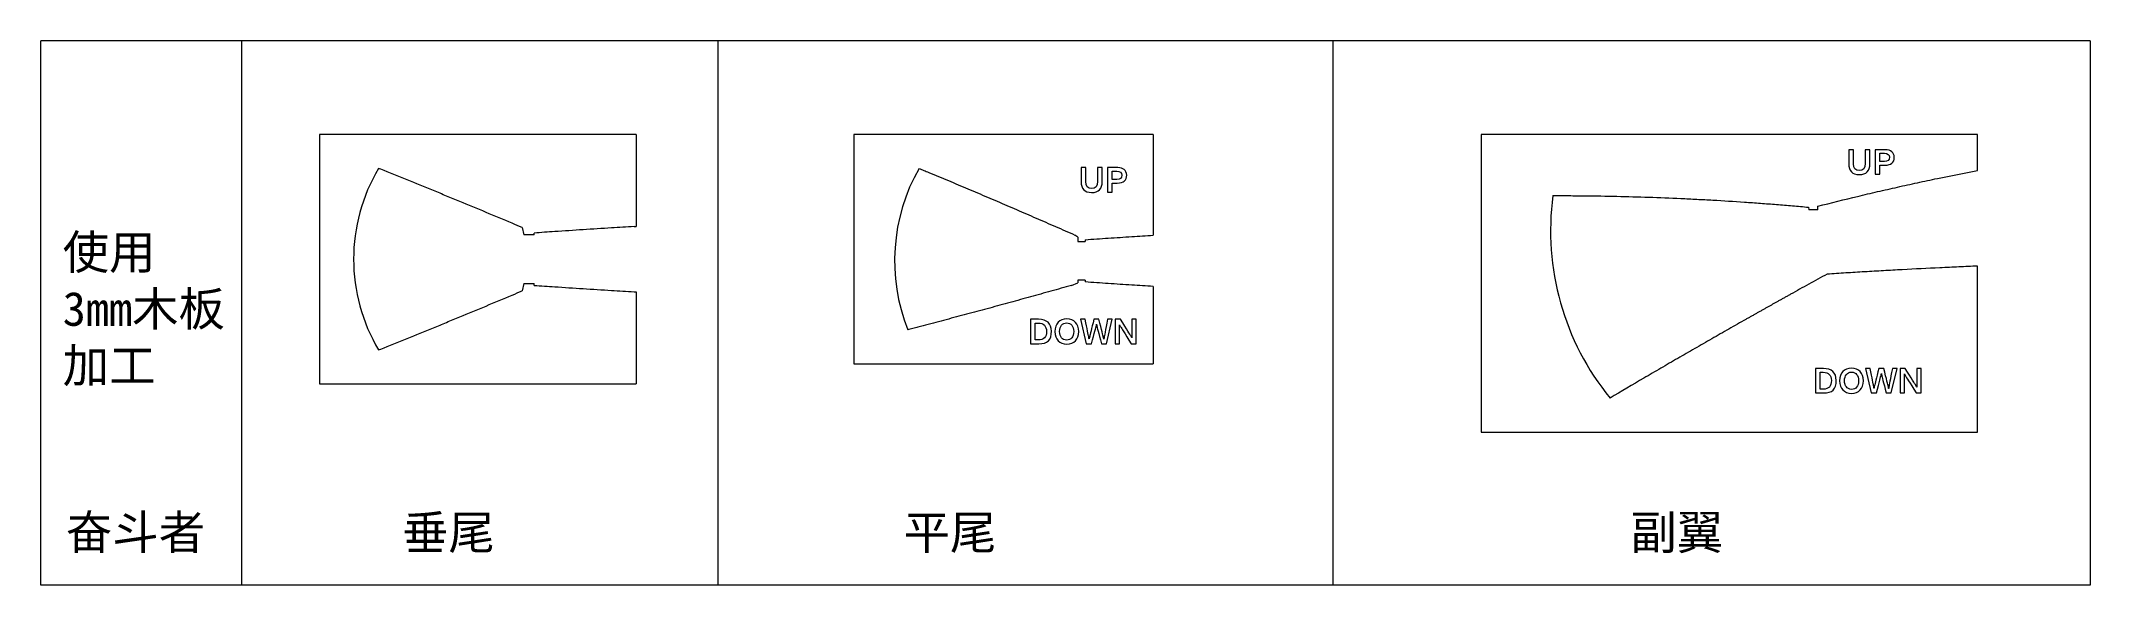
# Model space of a CAD drawing. Header units: millimetres. Extents: x 1501 to 2103, y 1301 to 1461.
import ezdxf

# ---------------------------------------------------------------- set-up
doc = ezdxf.new("R2010")
doc.units = ezdxf.units.MM
doc.layers.add('1粗实线', color=255, linetype='Continuous', lineweight=50)
doc.styles.get("Standard").update_dxf_attribs({"font": 'txt', "bigfont": 'gbcbig.shx'})

msp = doc.modelspace()

# ---------------------------------------------------------------- linework, layer by layer
at = {"color": 0, "linetype": 'Continuous', "lineweight": 18}
for p, q in [((2070.14, 1433.71), (1924.14, 1433.71)), ((1924.14, 1433.71), (1924.14, 1346.15)), ((2070.14, 1423.09), (2070.14, 1433.71)), ((2070.14, 1346.15), (2070.14, 1395)), ((1924.14, 1346.15), (2070.14, 1346.15))]:
    msp.add_line(p, q, dxfattribs=at)
for points, knots in [([(2023.19, 1412.58), (2027.07, 1413.58), (2030.97, 1414.55), (2036.81, 1415.95), (2038.77, 1416.42), (2042.67, 1417.32), (2044.63, 1417.77), (2048.54, 1418.65), (2050.5, 1419.08), (2054.42, 1419.93), (2056.38, 1420.34), (2062.27, 1421.56), (2066.21, 1422.34), (2070.14, 1423.09)], [0, 0, 0, 0, 0.25, 0.25, 0.375, 0.375, 0.5, 0.5, 0.625, 0.625, 0.75, 0.75, 1, 1, 1, 1]), ([(2070.14, 1395), (2068.3, 1394.92), (2066.45, 1394.83), (2062.76, 1394.66), (2060.92, 1394.57), (2055.38, 1394.3), (2051.69, 1394.11), (2046.15, 1393.81), (2044.31, 1393.71), (2040.62, 1393.5), (2038.77, 1393.4), (2035.08, 1393.18), (2033.24, 1393.07), (2029.55, 1392.85), (2027.71, 1392.73), (2025.86, 1392.61)], [0, 0, 0, 0, 0.125, 0.125, 0.25, 0.25, 0.5, 0.5, 0.625, 0.625, 0.75, 0.75, 0.875, 0.875, 1, 1, 1, 1])]:
    msp.add_open_spline(points, degree=3, knots=knots, dxfattribs=at)
at = {"layer": '1粗实线', "lineweight": 18}
for p, q in [((1500.69, 1301.19), (1500.69, 1461.19)), ((2103.19, 1461.19), (1500.69, 1461.19)), ((2103.19, 1461.19), (2103.19, 1301.19)), ((1675.71, 1433.71), (1582.61, 1433.71)), ((1582.61, 1433.71), (1582.61, 1360.31)), ((1675.71, 1433.71), (1675.71, 1406.62)), ((1827.71, 1433.71), (1739.71, 1433.71)), ((1739.71, 1433.71), (1739.71, 1366.27)), ((1827.71, 1433.71), (1827.71, 1404.06)), ((2020.37, 1412.3), (2020.5, 1411.57)), ((2023.19, 1411.57), (2020.5, 1411.57)), ((2023.19, 1411.57), (2023.19, 1412.62)), ((2023.19, 1411.57), (2023.19, 1412.58)), ((2023.19, 1411.57), (2023.19, 1411.57)), ((1642.16, 1406.34), (1642.66, 1404.19)), ((1645.71, 1404.19), (1642.66, 1404.19)), ((1645.71, 1404.19), (1645.71, 1404.7)), ((1675.09, 1406.58), (1675.71, 1406.62)), ((1805.61, 1403.53), (1804.71, 1404.11)), ((1805.61, 1403.53), (1805.61, 1402.19)), ((1805.61, 1402.19), (1807.71, 1402.19)), ((1807.71, 1402.74), (1807.71, 1402.19)), ((1642.66, 1389.83), (1642.16, 1387.68)), ((1642.66, 1389.83), (1645.71, 1389.83)), ((1645.71, 1389.32), (1645.71, 1389.83)), ((1675.09, 1387.44), (1675.71, 1387.4)), ((1675.71, 1387.4), (1675.71, 1360.31)), ((1803.67, 1389.3), (1805.61, 1390.05)), ((1807.71, 1390.87), (1805.61, 1390.87)), ((1805.61, 1390.87), (1805.61, 1390.05)), ((1807.71, 1390.87), (1807.71, 1390.32)), ((1827.71, 1389), (1827.71, 1366.27)), ((1739.71, 1366.27), (1827.71, 1366.27)), ((1582.61, 1360.31), (1675.71, 1360.31)), ((2103.19, 1301.19), (1500.69, 1301.19))]:
    msp.add_line(p, q, dxfattribs=at)
at = {"layer": '1粗实线', "color": 3, "lineweight": 18}
for p, q in [((1559.69, 1461.19), (1559.69, 1301.19)), ((1699.69, 1461.19), (1699.69, 1301.19)), ((1880.52, 1461.19), (1880.52, 1301.19))]:
    msp.add_line(p, q, dxfattribs=at)
at = {"layer": '1粗实线', "lineweight": 18}
for centre, radius, start, end in [((1644.71, 1397.01), 52.1, 149.17598, 210.82402), ((1806.71, 1396.53), 55.02, 150.40017, 201.59983), ((2022.19, 1405.25), 77.62, 172.2557, 219.23084)]:
    msp.add_arc(centre, radius, start, end, dxfattribs=at)
at = {"layer": '1粗实线', "color": 1, "lineweight": 18}
for points, knots in [([(2032.24, 1425.11), (2032.24, 1425.11), (2032.24, 1429.22), (2032.24, 1429.22), (2032.24, 1429.22), (2033.61, 1429.22), (2033.61, 1429.22), (2033.61, 1429.22), (2033.61, 1425.1), (2033.61, 1425.1), (2033.62, 1423.76), (2034.21, 1423.08), (2035.36, 1423.07), (2036.52, 1423.07), (2037.1, 1423.75), (2037.1, 1425.12), (2037.1, 1425.12), (2037.1, 1429.22), (2037.1, 1429.22), (2037.1, 1429.22), (2038.47, 1429.22), (2038.47, 1429.22), (2038.47, 1429.22), (2038.47, 1425.15), (2038.47, 1425.15), (2038.47, 1422.97), (2037.42, 1421.89), (2035.31, 1421.89), (2033.27, 1421.89), (2032.25, 1422.97), (2032.24, 1425.11)], [0, 0, 0, 0, 1, 1, 1, 2, 2, 2, 3, 3, 3, 4, 4, 4, 5, 5, 5, 6, 6, 6, 7, 7, 7, 8, 8, 8, 9, 9, 9, 10, 10, 10, 10]), ([(2042.88, 1424.67), (2042.88, 1424.67), (2041.37, 1424.67), (2041.37, 1424.67), (2041.37, 1424.67), (2041.37, 1422.01), (2041.37, 1422.01), (2041.37, 1422.01), (2040, 1422.01), (2040, 1422.01), (2040, 1422.01), (2040, 1429.22), (2040, 1429.22), (2040, 1429.22), (2043, 1429.22), (2043, 1429.22), (2044.68, 1429.17), (2045.57, 1428.43), (2045.65, 1427), (2045.64, 1425.45), (2044.72, 1424.68), (2042.88, 1424.67)], [0, 0, 0, 0, 1, 1, 1, 2, 2, 2, 3, 3, 3, 4, 4, 4, 5, 5, 5, 6, 6, 6, 7, 7, 7, 7]), ([(2042.75, 1428.16), (2042.75, 1428.16), (2041.37, 1428.16), (2041.37, 1428.16), (2041.37, 1428.16), (2041.37, 1425.72), (2041.37, 1425.72), (2041.37, 1425.72), (2042.75, 1425.72), (2042.75, 1425.72), (2043.72, 1425.73), (2044.21, 1426.15), (2044.22, 1426.97), (2044.18, 1427.74), (2043.69, 1428.13), (2042.75, 1428.16)], [0, 0, 0, 0, 1, 1, 1, 2, 2, 2, 3, 3, 3, 4, 4, 4, 5, 5, 5, 5]), ([(1806.53, 1419.85), (1806.53, 1419.85), (1806.53, 1423.96), (1806.53, 1423.96), (1806.53, 1423.96), (1807.9, 1423.96), (1807.9, 1423.96), (1807.9, 1423.96), (1807.9, 1419.84), (1807.9, 1419.84), (1807.91, 1418.49), (1808.5, 1417.81), (1809.66, 1417.8), (1810.81, 1417.8), (1811.39, 1418.49), (1811.39, 1419.86), (1811.39, 1419.86), (1811.39, 1423.96), (1811.39, 1423.96), (1811.39, 1423.96), (1812.76, 1423.96), (1812.76, 1423.96), (1812.76, 1423.96), (1812.76, 1419.88), (1812.76, 1419.88), (1812.76, 1417.71), (1811.71, 1416.62), (1809.6, 1416.62), (1807.56, 1416.63), (1806.54, 1417.7), (1806.53, 1419.85)], [0, 0, 0, 0, 1, 1, 1, 2, 2, 2, 3, 3, 3, 4, 4, 4, 5, 5, 5, 6, 6, 6, 7, 7, 7, 8, 8, 8, 9, 9, 9, 10, 10, 10, 10]), ([(1817.17, 1419.41), (1817.17, 1419.41), (1815.66, 1419.41), (1815.66, 1419.41), (1815.66, 1419.41), (1815.66, 1416.74), (1815.66, 1416.74), (1815.66, 1416.74), (1814.29, 1416.74), (1814.29, 1416.74), (1814.29, 1416.74), (1814.29, 1423.96), (1814.29, 1423.96), (1814.29, 1423.96), (1817.29, 1423.96), (1817.29, 1423.96), (1818.97, 1423.91), (1819.86, 1423.17), (1819.94, 1421.74), (1819.93, 1420.19), (1819.01, 1419.41), (1817.17, 1419.41)], [0, 0, 0, 0, 1, 1, 1, 2, 2, 2, 3, 3, 3, 4, 4, 4, 5, 5, 5, 6, 6, 6, 7, 7, 7, 7]), ([(1817.04, 1422.89), (1817.04, 1422.89), (1815.66, 1422.89), (1815.66, 1422.89), (1815.66, 1422.89), (1815.66, 1420.46), (1815.66, 1420.46), (1815.66, 1420.46), (1817.04, 1420.46), (1817.04, 1420.46), (1818.01, 1420.47), (1818.5, 1420.88), (1818.51, 1421.7), (1818.48, 1422.47), (1817.98, 1422.87), (1817.04, 1422.89)], [0, 0, 0, 0, 1, 1, 1, 2, 2, 2, 3, 3, 3, 4, 4, 4, 5, 5, 5, 5]), ([(1794.06, 1372.14), (1794.06, 1372.14), (1791.68, 1372.14), (1791.68, 1372.14), (1791.68, 1372.14), (1791.68, 1379.35), (1791.68, 1379.35), (1791.68, 1379.35), (1793.99, 1379.35), (1793.99, 1379.35), (1796.48, 1379.31), (1797.74, 1378.14), (1797.79, 1375.83), (1797.86, 1373.3), (1796.61, 1372.07), (1794.06, 1372.14)], [0, 0, 0, 0, 1, 1, 1, 2, 2, 2, 3, 3, 3, 4, 4, 4, 5, 5, 5, 5]), ([(1793.96, 1378.23), (1793.96, 1378.23), (1793.04, 1378.23), (1793.04, 1378.23), (1793.04, 1378.23), (1793.04, 1373.26), (1793.04, 1373.26), (1793.04, 1373.26), (1793.96, 1373.26), (1793.96, 1373.26), (1795.56, 1373.25), (1796.36, 1374.1), (1796.36, 1375.8), (1796.32, 1377.39), (1795.52, 1378.2), (1793.96, 1378.23)], [0, 0, 0, 0, 1, 1, 1, 2, 2, 2, 3, 3, 3, 4, 4, 4, 5, 5, 5, 5]), ([(1802.33, 1379.46), (1804.51, 1379.32), (1805.68, 1378.08), (1805.84, 1375.73), (1805.72, 1373.37), (1804.55, 1372.13), (1802.31, 1372.01), (1800.08, 1372.15), (1798.91, 1373.39), (1798.78, 1375.72), (1798.9, 1378.11), (1800.08, 1379.35), (1802.33, 1379.46)], [0, 0, 0, 0, 1, 1, 1, 2, 2, 2, 3, 3, 3, 4, 4, 4, 4]), ([(1802.26, 1373.2), (1803.6, 1373.25), (1804.3, 1374.09), (1804.35, 1375.72), (1804.29, 1377.35), (1803.6, 1378.21), (1802.28, 1378.29), (1800.97, 1378.19), (1800.28, 1377.33), (1800.2, 1375.73), (1800.26, 1374.13), (1800.95, 1373.29), (1802.26, 1373.2)], [0, 0, 0, 0, 1, 1, 1, 2, 2, 2, 3, 3, 3, 4, 4, 4, 4]), ([(1806.36, 1379.35), (1806.36, 1379.35), (1807.76, 1379.35), (1807.76, 1379.35), (1808.34, 1376.42), (1808.67, 1374.74), (1808.76, 1374.29), (1808.76, 1374.26), (1808.78, 1374.18), (1808.79, 1374.07), (1808.83, 1373.79), (1808.86, 1373.61), (1808.86, 1373.55), (1808.86, 1373.55), (1808.91, 1373.55), (1808.91, 1373.55), (1808.95, 1373.8), (1809, 1374.06), (1809.07, 1374.33), (1809.18, 1374.8), (1809.59, 1376.47), (1810.29, 1379.35), (1810.29, 1379.35), (1811.77, 1379.35), (1811.77, 1379.35), (1812.58, 1376.11), (1813.01, 1374.39), (1813.05, 1374.19), (1813.11, 1373.96), (1813.15, 1373.72), (1813.18, 1373.49), (1813.18, 1373.49), (1813.2, 1373.49), (1813.2, 1373.49), (1813.21, 1373.53), (1813.23, 1373.68), (1813.27, 1373.92), (1813.28, 1374.04), (1813.29, 1374.12), (1813.3, 1374.16), (1813.34, 1374.33), (1813.66, 1376.06), (1814.29, 1379.35), (1814.29, 1379.35), (1815.68, 1379.35), (1815.68, 1379.35), (1815.68, 1379.35), (1813.97, 1372.14), (1813.97, 1372.14), (1813.97, 1372.14), (1812.48, 1372.14), (1812.48, 1372.14), (1811.65, 1375.38), (1811.22, 1377.08), (1811.18, 1377.24), (1811.14, 1377.42), (1811.11, 1377.64), (1811.09, 1377.89), (1811.09, 1377.89), (1811.06, 1377.89), (1811.06, 1377.89), (1811.05, 1377.68), (1811.01, 1377.47), (1810.95, 1377.25), (1810.92, 1377.11), (1810.47, 1375.4), (1809.61, 1372.14), (1809.61, 1372.14), (1808.05, 1372.14), (1808.05, 1372.14), (1808.05, 1372.14), (1806.36, 1379.35), (1806.36, 1379.35)], [0, 0, 0, 0, 1, 1, 1, 2, 2, 2, 3, 3, 3, 4, 4, 4, 5, 5, 5, 6, 6, 6, 7, 7, 7, 8, 8, 8, 9, 9, 9, 10, 10, 10, 11, 11, 11, 12, 12, 12, 13, 13, 13, 14, 14, 14, 15, 15, 15, 16, 16, 16, 17, 17, 17, 18, 18, 18, 19, 19, 19, 20, 20, 20, 21, 21, 21, 22, 22, 22, 23, 23, 23, 24, 24, 24, 24]), ([(1822.75, 1372.14), (1822.75, 1372.14), (1821.3, 1372.14), (1821.3, 1372.14), (1819.35, 1375.25), (1818.34, 1376.87), (1818.25, 1377.02), (1818.11, 1377.23), (1817.98, 1377.47), (1817.85, 1377.72), (1817.85, 1377.72), (1817.83, 1377.72), (1817.83, 1377.72), (1817.85, 1377.48), (1817.86, 1377.07), (1817.86, 1376.5), (1817.86, 1376.5), (1817.86, 1372.14), (1817.86, 1372.14), (1817.86, 1372.14), (1816.55, 1372.14), (1816.55, 1372.14), (1816.55, 1372.14), (1816.55, 1379.35), (1816.55, 1379.35), (1816.55, 1379.35), (1818.1, 1379.35), (1818.1, 1379.35), (1819.99, 1376.31), (1820.98, 1374.73), (1821.05, 1374.6), (1821.28, 1374.2), (1821.42, 1373.96), (1821.46, 1373.87), (1821.46, 1373.87), (1821.48, 1373.87), (1821.48, 1373.87), (1821.47, 1374.28), (1821.46, 1374.64), (1821.46, 1374.93), (1821.46, 1374.93), (1821.46, 1379.35), (1821.46, 1379.35), (1821.46, 1379.35), (1822.75, 1379.35), (1822.75, 1379.35), (1822.75, 1379.35), (1822.75, 1372.14), (1822.75, 1372.14)], [0, 0, 0, 0, 1, 1, 1, 2, 2, 2, 3, 3, 3, 4, 4, 4, 5, 5, 5, 6, 6, 6, 7, 7, 7, 8, 8, 8, 9, 9, 9, 10, 10, 10, 11, 11, 11, 12, 12, 12, 13, 13, 13, 14, 14, 14, 15, 15, 15, 16, 16, 16, 16]), ([(2024.84, 1357.67), (2024.84, 1357.67), (2022.46, 1357.67), (2022.46, 1357.67), (2022.46, 1357.67), (2022.46, 1364.88), (2022.46, 1364.88), (2022.46, 1364.88), (2024.78, 1364.88), (2024.78, 1364.88), (2027.26, 1364.84), (2028.53, 1363.67), (2028.57, 1361.36), (2028.64, 1358.83), (2027.4, 1357.6), (2024.84, 1357.67)], [0, 0, 0, 0, 1, 1, 1, 2, 2, 2, 3, 3, 3, 4, 4, 4, 5, 5, 5, 5]), ([(2024.74, 1363.76), (2024.74, 1363.76), (2023.83, 1363.76), (2023.83, 1363.76), (2023.83, 1363.76), (2023.83, 1358.79), (2023.83, 1358.79), (2023.83, 1358.79), (2024.74, 1358.79), (2024.74, 1358.79), (2026.35, 1358.78), (2027.15, 1359.63), (2027.14, 1361.33), (2027.1, 1362.92), (2026.3, 1363.73), (2024.74, 1363.76)], [0, 0, 0, 0, 1, 1, 1, 2, 2, 2, 3, 3, 3, 4, 4, 4, 5, 5, 5, 5]), ([(2033.11, 1364.99), (2035.3, 1364.86), (2036.47, 1363.61), (2036.62, 1361.26), (2036.51, 1358.9), (2035.33, 1357.66), (2033.1, 1357.54), (2030.87, 1357.68), (2029.69, 1358.92), (2029.57, 1361.25), (2029.68, 1363.64), (2030.86, 1364.88), (2033.11, 1364.99)], [0, 0, 0, 0, 1, 1, 1, 2, 2, 2, 3, 3, 3, 4, 4, 4, 4]), ([(2033.04, 1358.73), (2034.39, 1358.78), (2035.09, 1359.62), (2035.13, 1361.25), (2035.08, 1362.89), (2034.39, 1363.74), (2033.07, 1363.82), (2031.76, 1363.72), (2031.07, 1362.87), (2030.99, 1361.26), (2031.05, 1359.67), (2031.73, 1358.82), (2033.04, 1358.73)], [0, 0, 0, 0, 1, 1, 1, 2, 2, 2, 3, 3, 3, 4, 4, 4, 4]), ([(2037.14, 1364.88), (2037.14, 1364.88), (2038.55, 1364.88), (2038.55, 1364.88), (2039.12, 1361.96), (2039.46, 1360.27), (2039.54, 1359.82), (2039.55, 1359.79), (2039.56, 1359.71), (2039.58, 1359.6), (2039.62, 1359.32), (2039.64, 1359.15), (2039.65, 1359.08), (2039.65, 1359.08), (2039.69, 1359.08), (2039.69, 1359.08), (2039.73, 1359.33), (2039.79, 1359.59), (2039.85, 1359.86), (2039.97, 1360.33), (2040.38, 1362), (2041.08, 1364.88), (2041.08, 1364.88), (2042.55, 1364.88), (2042.55, 1364.88), (2043.36, 1361.65), (2043.79, 1359.93), (2043.84, 1359.73), (2043.9, 1359.49), (2043.94, 1359.26), (2043.96, 1359.02), (2043.96, 1359.02), (2043.99, 1359.02), (2043.99, 1359.02), (2043.99, 1359.07), (2044.02, 1359.21), (2044.05, 1359.45), (2044.07, 1359.57), (2044.08, 1359.65), (2044.09, 1359.69), (2044.12, 1359.86), (2044.45, 1361.59), (2045.07, 1364.88), (2045.07, 1364.88), (2046.47, 1364.88), (2046.47, 1364.88), (2046.47, 1364.88), (2044.76, 1357.67), (2044.76, 1357.67), (2044.76, 1357.67), (2043.27, 1357.67), (2043.27, 1357.67), (2042.44, 1360.91), (2042, 1362.61), (2041.97, 1362.77), (2041.93, 1362.96), (2041.9, 1363.17), (2041.87, 1363.42), (2041.87, 1363.42), (2041.85, 1363.42), (2041.85, 1363.42), (2041.83, 1363.22), (2041.8, 1363), (2041.74, 1362.79), (2041.7, 1362.64), (2041.25, 1360.93), (2040.39, 1357.67), (2040.39, 1357.67), (2038.84, 1357.67), (2038.84, 1357.67), (2038.84, 1357.67), (2037.14, 1364.88), (2037.14, 1364.88)], [0, 0, 0, 0, 1, 1, 1, 2, 2, 2, 3, 3, 3, 4, 4, 4, 5, 5, 5, 6, 6, 6, 7, 7, 7, 8, 8, 8, 9, 9, 9, 10, 10, 10, 11, 11, 11, 12, 12, 12, 13, 13, 13, 14, 14, 14, 15, 15, 15, 16, 16, 16, 17, 17, 17, 18, 18, 18, 19, 19, 19, 20, 20, 20, 21, 21, 21, 22, 22, 22, 23, 23, 23, 24, 24, 24, 24]), ([(2053.54, 1357.67), (2053.54, 1357.67), (2052.08, 1357.67), (2052.08, 1357.67), (2050.14, 1360.78), (2049.12, 1362.41), (2049.03, 1362.55), (2048.9, 1362.77), (2048.77, 1363), (2048.64, 1363.25), (2048.64, 1363.25), (2048.62, 1363.25), (2048.62, 1363.25), (2048.64, 1363.01), (2048.65, 1362.6), (2048.65, 1362.03), (2048.65, 1362.03), (2048.65, 1357.67), (2048.65, 1357.67), (2048.65, 1357.67), (2047.34, 1357.67), (2047.34, 1357.67), (2047.34, 1357.67), (2047.34, 1364.88), (2047.34, 1364.88), (2047.34, 1364.88), (2048.88, 1364.88), (2048.88, 1364.88), (2050.78, 1361.85), (2051.76, 1360.26), (2051.84, 1360.13), (2052.07, 1359.73), (2052.2, 1359.49), (2052.24, 1359.4), (2052.24, 1359.4), (2052.27, 1359.4), (2052.27, 1359.4), (2052.25, 1359.82), (2052.24, 1360.17), (2052.24, 1360.47), (2052.24, 1360.47), (2052.24, 1364.88), (2052.24, 1364.88), (2052.24, 1364.88), (2053.54, 1364.88), (2053.54, 1364.88), (2053.54, 1364.88), (2053.54, 1357.67), (2053.54, 1357.67)], [0, 0, 0, 0, 1, 1, 1, 2, 2, 2, 3, 3, 3, 4, 4, 4, 5, 5, 5, 6, 6, 6, 7, 7, 7, 8, 8, 8, 9, 9, 9, 10, 10, 10, 11, 11, 11, 12, 12, 12, 13, 13, 13, 14, 14, 14, 15, 15, 15, 16, 16, 16, 16])]:
    msp.add_open_spline(points, degree=3, knots=knots, dxfattribs=at)
at = {"layer": '1粗实线', "lineweight": 18}
for points, degree, knots in [([(1642.16, 1406.34), (1641.2, 1406.75), (1637.66, 1408.23), (1631.55, 1410.79), (1625.11, 1413.46), (1619.96, 1415.59), (1614.8, 1417.7), (1608.35, 1420.33), (1602.97, 1422.5), (1600.17, 1423.62), (1599.96, 1423.71)], 3, [0, 0, 0, 0, 0.068907, 0.252179, 0.43545, 0.527086, 0.618722, 0.801994, 0.985266, 1, 1, 1, 1]), ([(1758.86, 1423.71), (1759.1, 1423.61), (1759.34, 1423.51), (1759.82, 1423.31), (1760.06, 1423.21), (1760.78, 1422.92), (1762.22, 1422.32), (1763.66, 1421.72), (1765.58, 1420.92), (1766.54, 1420.52), (1768.45, 1419.72), (1769.41, 1419.32), (1771.33, 1418.51), (1772.28, 1418.11), (1774.2, 1417.3), (1775.15, 1416.89), (1778.02, 1415.68), (1779.93, 1414.86), (1782.8, 1413.64), (1783.75, 1413.23), (1785.66, 1412.41), (1786.62, 1412), (1788.52, 1411.17), (1789.48, 1410.76), (1791.38, 1409.93), (1792.34, 1409.52), (1795.19, 1408.28), (1797.1, 1407.45), (1800.9, 1405.78), (1802.81, 1404.95), (1804.71, 1404.11)], 3, [0, 0, 0, 0, 0.015625, 0.015625, 0.03125, 0.03125, 0.0625, 0.125, 0.125, 0.1875, 0.1875, 0.25, 0.25, 0.3125, 0.3125, 0.375, 0.375, 0.5, 0.5, 0.5625, 0.5625, 0.625, 0.625, 0.6875, 0.6875, 0.75, 0.75, 0.875, 0.875, 1, 1, 1, 1]), ([(1945.27, 1415.71), (1945.67, 1415.71), (1946.06, 1415.71), (1946.84, 1415.71), (1947.23, 1415.7), (1948.41, 1415.7), (1949.19, 1415.7), (1950.76, 1415.69), (1951.54, 1415.69), (1953.11, 1415.68), (1953.89, 1415.67), (1957.81, 1415.63), (1960.94, 1415.58), (1967.21, 1415.44), (1970.34, 1415.35), (1976.6, 1415.14), (1979.73, 1415.01), (1984.43, 1414.8), (1985.99, 1414.72), (1989.12, 1414.56), (1990.69, 1414.48), (1995.38, 1414.21), (1998.5, 1414.02), (2003.19, 1413.7), (2004.76, 1413.58), (2007.88, 1413.35), (2009.44, 1413.23), (2012.56, 1412.98), (2014.13, 1412.85), (2017.25, 1412.58), (2018.81, 1412.45), (2020.37, 1412.3)], 3, [0, 0, 0, 0, 0.015625, 0.015625, 0.03125, 0.03125, 0.0625, 0.0625, 0.09375, 0.09375, 0.125, 0.125, 0.25, 0.25, 0.375, 0.375, 0.5, 0.5, 0.5625, 0.5625, 0.625, 0.625, 0.75, 0.75, 0.8125, 0.8125, 0.875, 0.875, 0.9375, 0.9375, 1, 1, 1, 1]), ([(1675.09, 1406.58), (1672.88, 1406.45), (1667.88, 1406.16), (1660.1, 1405.67), (1652.52, 1405.17), (1647.72, 1404.84), (1645.71, 1404.7)], 3, [0, 0, 0, 0, 0.226105, 0.510125, 0.794145, 1, 1, 1, 1]), ([(1807.71, 1402.74), (1809.98, 1402.9), (1814.55, 1403.21), (1821.22, 1403.65), (1825.61, 1403.93), (1827.71, 1404.06)], 3, [0, 0, 0, 0, 0.3251015, 0.652614, 0.9523954, 0.9523954, 0.9523954, 0.9523954]), ([(2025.86, 1392.61), (2024.07, 1391.63), (2022.28, 1390.64), (2018.71, 1388.67), (2016.92, 1387.67), (2015.13, 1386.68)], 3, [0, 0, 0, 0, 0.5, 0.5, 1, 1, 1, 1]), ([(1599.96, 1370.31), (1600.17, 1370.4), (1602.97, 1371.52), (1608.35, 1373.69), (1614.8, 1376.32), (1619.96, 1378.44), (1625.11, 1380.56), (1631.55, 1383.23), (1637.66, 1385.79), (1641.2, 1387.28), (1642.16, 1387.68)], 3, [0, 0, 0, 0, 0.014734, 0.198006, 0.381278, 0.472914, 0.56455, 0.747821, 0.931093, 1, 1, 1, 1]), ([(1645.71, 1389.32), (1647.72, 1389.18), (1652.52, 1388.85), (1660.1, 1388.35), (1667.88, 1387.87), (1672.88, 1387.57), (1675.09, 1387.44)], 3, [0, 0, 0, 0, 0.205855, 0.489875, 0.773895, 1, 1, 1, 1]), ([(1803.67, 1389.3), (1801.67, 1388.74), (1799.67, 1388.17), (1795.67, 1387.05), (1793.67, 1386.49), (1790.67, 1385.66), (1789.67, 1385.39), (1787.66, 1384.83), (1786.66, 1384.56), (1784.66, 1384.01), (1783.66, 1383.73), (1781.65, 1383.19), (1780.65, 1382.91), (1777.64, 1382.1), (1775.64, 1381.56), (1772.63, 1380.75), (1771.62, 1380.49), (1769.62, 1379.95), (1768.61, 1379.69), (1766.6, 1379.15), (1765.6, 1378.89), (1763.59, 1378.36), (1762.58, 1378.1), (1760.57, 1377.57), (1759.07, 1377.18), (1757.56, 1376.79), (1756.8, 1376.6), (1756.55, 1376.53), (1756.05, 1376.4), (1755.8, 1376.34), (1755.55, 1376.27)], 3, [0, 0, 0, 0, 0.125, 0.125, 0.25, 0.25, 0.3125, 0.3125, 0.375, 0.375, 0.4375, 0.4375, 0.5, 0.5, 0.625, 0.625, 0.6875, 0.6875, 0.75, 0.75, 0.8125, 0.8125, 0.875, 0.875, 0.9375, 0.96875, 0.96875, 0.984375, 0.984375, 1, 1, 1, 1]), ([(1827.71, 1389), (1825.61, 1389.13), (1821.22, 1389.4), (1814.55, 1389.84), (1809.98, 1390.16), (1807.71, 1390.32)], 3, [0.0476046, 0.0476046, 0.0476046, 0.0476046, 0.347386, 0.6748985, 1, 1, 1, 1]), ([(2015.13, 1386.68), (2011.69, 1384.76), (2008.56, 1383.01), (2005.32, 1381.19), (2002.01, 1379.31)], 2, [0, 0, 0, 0.5, 0.5, 1, 1, 1]), ([(2002.01, 1379.31), (2000.33, 1378.37), (1998.66, 1377.42), (1995.32, 1375.51), (1993.64, 1374.56), (1991.14, 1373.12), (1990.31, 1372.64), (1988.64, 1371.68), (1987.81, 1371.2), (1986.14, 1370.24), (1985.31, 1369.76), (1983.64, 1368.8), (1982.81, 1368.32), (1981.14, 1367.35), (1980.31, 1366.87), (1978.65, 1365.9), (1976.16, 1364.45), (1973.66, 1362.99), (1968.69, 1360.07), (1965.37, 1358.11), (1962.06, 1356.15)], 3, [0, 0, 0, 0, 0.125, 0.125, 0.25, 0.25, 0.3125, 0.3125, 0.375, 0.375, 0.4375, 0.4375, 0.5, 0.5, 0.5625, 0.5625, 0.625, 0.75, 0.75, 1, 1, 1, 1])]:
    msp.add_open_spline(points, degree=degree, knots=knots, dxfattribs=at)

# ---------------------------------------------------------------- texts
at = {"layer": '1粗实线', "lineweight": 18, "char_height": 10, "attachment_point": 1}
for s, insert, width in [('{\\fSimSun|b0|i0|c134|p2;使用\\P3mm木板加工}', (1507.08, 1404.08), 56.0521), ('{\\fSimSun|b0|i0|c134|p2;奋斗者}', (1508.02, 1321.67), 47.0703), ('{\\fSimSun|b0|i0|c134|p2;垂尾}', (1606.86, 1321.67), 47.0703), ('{\\fSimSun|b0|i0|c134|p2;平尾}', (1754.34, 1321.67), 47.0703), ('{\\fSimSun|b0|i0|c134|p2;副翼}', (1968.05, 1321.67), 47.0703)]:
    msp.add_mtext(s, dxfattribs=dict(at, insert=insert, width=width))

doc.saveas('drawing.dxf')
